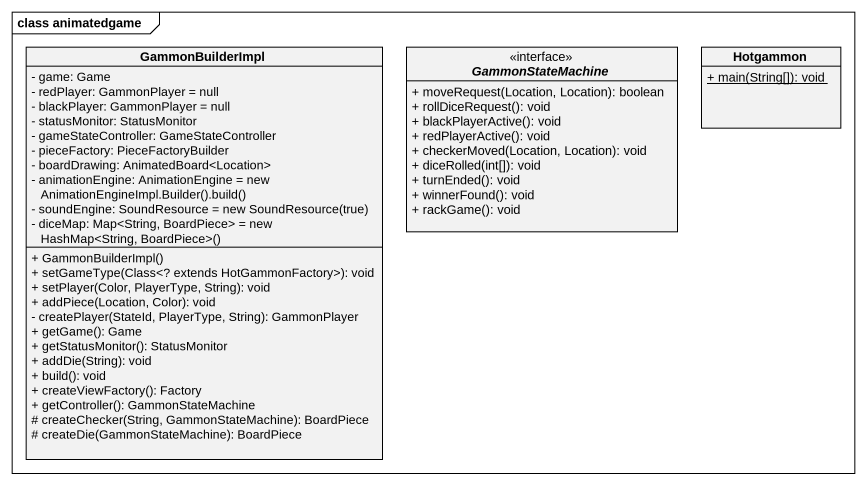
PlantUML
@startuml
mainframe class animatedgame
hide circle
hide empty members
skinparam classAttributeIconSize 0
class GammonBuilderImpl {
  - game: Game
  - redPlayer: GammonPlayer = null
  - blackPlayer: GammonPlayer = null
  - statusMonitor: StatusMonitor
  - gameStateController: GameStateController
  - pieceFactory: PieceFactoryBuilder
  - boardDrawing: AnimatedBoard<Location>
  {field} - animationEngine: AnimationEngine = new AnimationEngineImpl.Builder().build()
  {field} - soundEngine: SoundResource = new SoundResource(true)
  {field} - diceMap: Map<String, BoardPiece> = new HashMap<String, BoardPiece>()
  + GammonBuilderImpl()
  + setGameType(Class<? extends HotGammonFactory>): void
  + setPlayer(Color, PlayerType, String): void
  + addPiece(Location, Color): void
  - createPlayer(StateId, PlayerType, String): GammonPlayer
  + getGame(): Game
  + getStatusMonitor(): StatusMonitor
  + addDie(String): void
  + build(): void
  + createViewFactory(): Factory
  + getController(): GammonStateMachine
  # createChecker(String, GammonStateMachine): BoardPiece
  # createDie(GammonStateMachine): BoardPiece
}
interface GammonStateMachine <<interface>> {
  + moveRequest(Location, Location): boolean
  + rollDiceRequest(): void
  + blackPlayerActive(): void
  + redPlayerActive(): void
  + checkerMoved(Location, Location): void
  + diceRolled(int[]): void
  + turnEnded(): void
  + winnerFound(): void
  + rackGame(): void
}
class Hotgammon {
  {static} + main(String[]): void
}
@enduml
